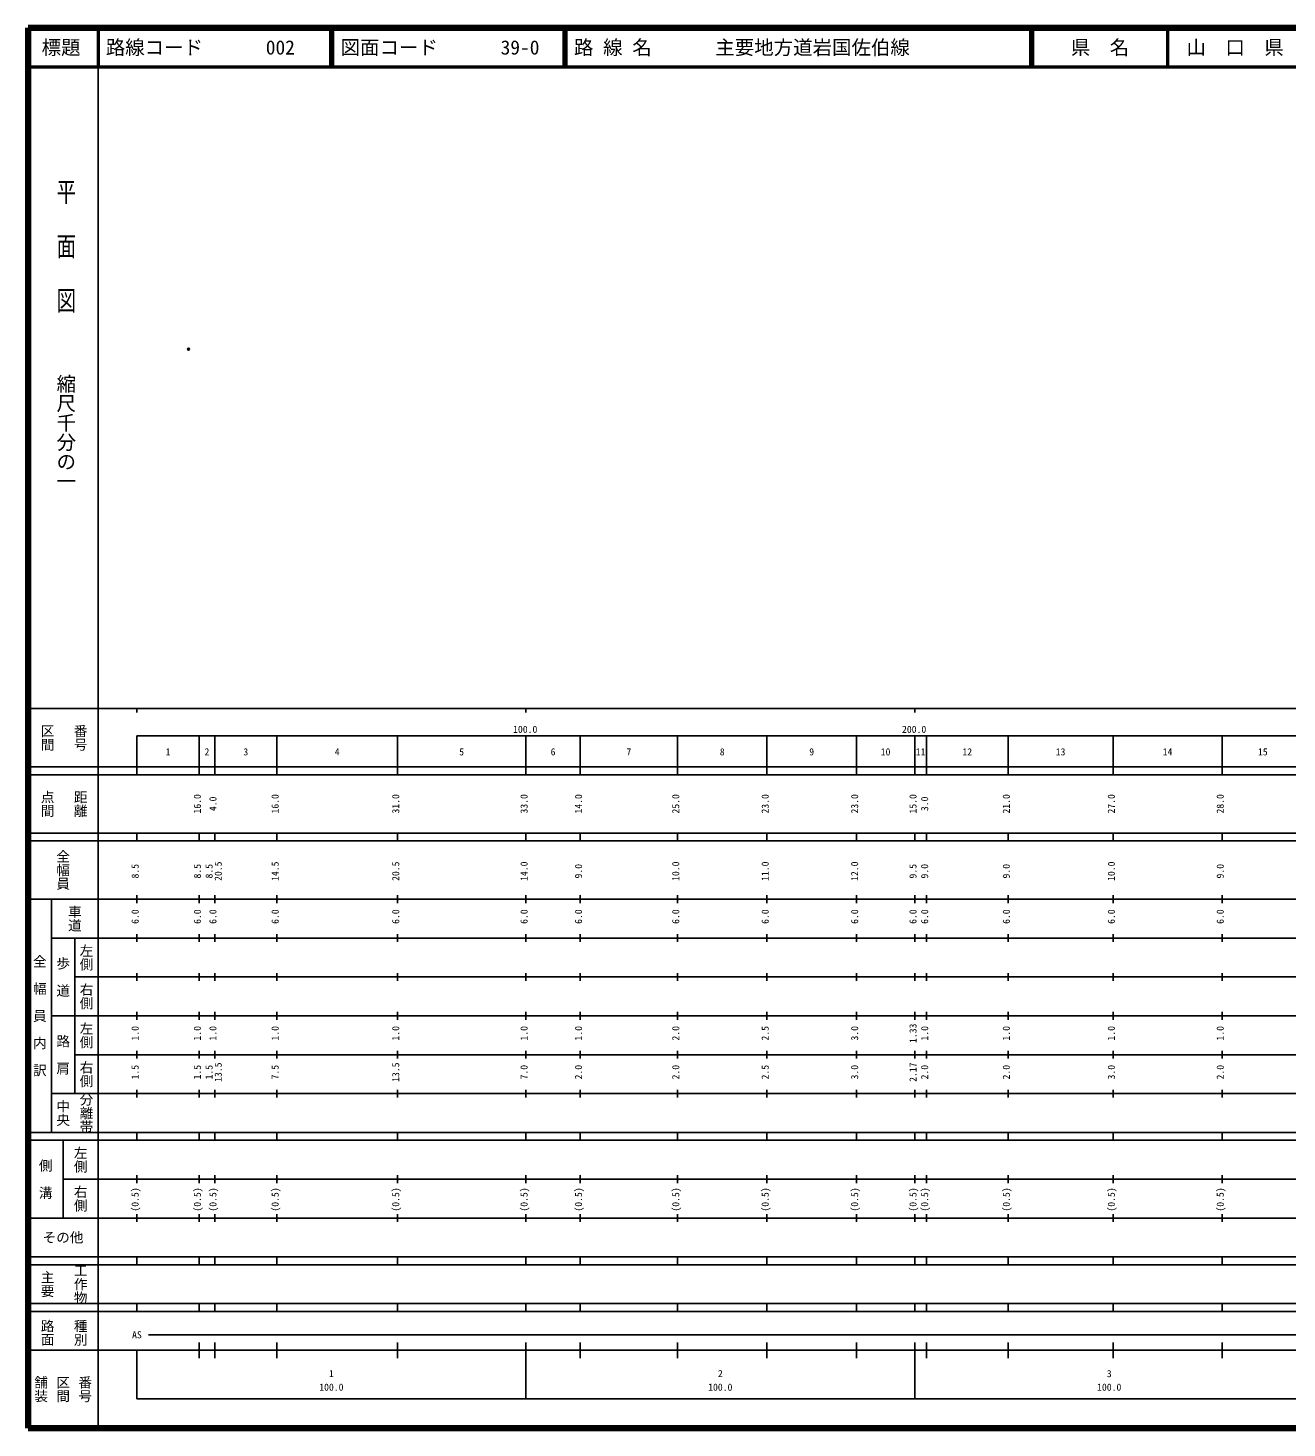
# Model space of a CAD drawing. Units: millimetres on the paper. Extents: x 40 to 680, y 20 to 380.
# Drawn here: x 40 to 363.7, y 20 to 380 of the extents above; entities that cross this region are included whole.
import ezdxf
from ezdxf.enums import TextEntityAlignment as Align

# ---------------------------------------------------------------- set-up
doc = ezdxf.new("R2010")
doc.units = ezdxf.units.MM
doc.header["$PDMODE"] = 32
doc.header["$PDSIZE"] = 0.5
doc.layers.add('M-OTRS', color=6, linetype='Continuous')
doc.layers.add('M-TTL-TXT', color=7, linetype='Continuous')
for name, color, linetype, lineweight in [('M-TTL', 2, 'Continuous', 140), ('M-TTL-BAND', 7, 'Continuous', 25), ('M-TTL-LINE', 7, 'Continuous', 50)]:
    doc.layers.add(name, color=color, linetype=linetype, lineweight=lineweight)
doc.styles.add('@ＭＳ ゴシック', font='')
doc.styles.add('ＭＳ ゴシック', font='')
doc.styles.get('@ＭＳ ゴシック').set_extended_font_data('@MS Gothic')
doc.styles.get('ＭＳ ゴシック').set_extended_font_data('MS Gothic')

msp = doc.modelspace()

# ---------------------------------------------------------------- linework, layer by layer
at = {"layer": 'M-OTRS'}
msp.add_point((81.302, 297.396), dxfattribs=at)
at = {"layer": 'M-TTL'}
for p, q in [((40, 380), (40, 20)), ((680, 380), (40, 380)), ((40, 20), (680, 20))]:
    msp.add_line(p, q, dxfattribs=at)
at = {"layer": 'M-TTL-BAND'}
for p, q in [((58, 370), (58, 20)), ((40, 205), (579, 205)), ((68, 205), (68, 204)), ((168, 205), (168, 204)), ((268, 205), (268, 204)), ((68, 198), (579, 198)), ((68, 198), (68, 188)), ((84, 188), (84, 198)), ((88, 188), (88, 198)), ((104, 188), (104, 198)), ((135, 188), (135, 198)), ((168, 188), (168, 198)), ((182, 188), (182, 198)), ((207, 188), (207, 198)), ((230, 188), (230, 198)), ((253, 188), (253, 198)), ((268, 188), (268, 198)), ((271, 188), (271, 198)), ((292, 188), (292, 198)), ((319, 188), (319, 198)), ((347, 188), (347, 198)), ((40, 190), (579, 190)), ((40, 188), (579, 188)), ((40, 173), (579, 173)), ((68, 171), (68, 173)), ((84, 171), (84, 173)), ((88, 171), (88, 173)), ((104, 171), (104, 173)), ((135, 171), (135, 173)), ((168, 171), (168, 173)), ((182, 171), (182, 173)), ((207, 171), (207, 173)), ((230, 171), (230, 173)), ((253, 171), (253, 173)), ((268, 171), (268, 173)), ((271, 171), (271, 173)), ((292, 171), (292, 173)), ((319, 171), (319, 173)), ((347, 171), (347, 173)), ((40, 171), (579, 171)), ((40, 156), (579, 156)), ((46, 96), (46, 156)), ((68, 155), (68, 157)), ((84, 155), (84, 157)), ((88, 155), (88, 157)), ((104, 155), (104, 157)), ((135, 155), (135, 157)), ((168, 155), (168, 157)), ((182, 155), (182, 157)), ((207, 155), (207, 157)), ((230, 155), (230, 157)), ((253, 155), (253, 157)), ((268, 155), (268, 157)), ((271, 155), (271, 157)), ((292, 155), (292, 157)), ((319, 155), (319, 157)), ((347, 155), (347, 157)), ((46, 146), (579, 146)), ((52, 146), (52, 106)), ((68, 145), (68, 147)), ((84, 145), (84, 147)), ((88, 145), (88, 147)), ((104, 145), (104, 147)), ((135, 145), (135, 147)), ((168, 145), (168, 147)), ((182, 145), (182, 147)), ((207, 145), (207, 147)), ((230, 145), (230, 147)), ((253, 145), (253, 147)), ((268, 145), (268, 147)), ((271, 145), (271, 147)), ((292, 145), (292, 147)), ((319, 145), (319, 147)), ((347, 145), (347, 147)), ((68, 135), (68, 137)), ((84, 135), (84, 137)), ((88, 135), (88, 137)), ((104, 135), (104, 137)), ((135, 135), (135, 137)), ((168, 135), (168, 137)), ((182, 135), (182, 137)), ((207, 135), (207, 137)), ((230, 135), (230, 137)), ((253, 135), (253, 137)), ((268, 135), (268, 137)), ((271, 135), (271, 137)), ((292, 135), (292, 137)), ((319, 135), (319, 137)), ((347, 135), (347, 137)), ((52, 136), (579, 136)), ((46, 126), (579, 126)), ((68, 125), (68, 127)), ((84, 125), (84, 127)), ((88, 125), (88, 127)), ((104, 125), (104, 127)), ((135, 125), (135, 127)), ((168, 125), (168, 127)), ((182, 125), (182, 127)), ((207, 125), (207, 127)), ((230, 125), (230, 127)), ((253, 125), (253, 127)), ((268, 125), (268, 127)), ((271, 125), (271, 127)), ((292, 125), (292, 127)), ((319, 125), (319, 127)), ((347, 125), (347, 127)), ((52, 116), (579, 116)), ((68, 115), (68, 117)), ((84, 115), (84, 117)), ((88, 115), (88, 117)), ((104, 115), (104, 117)), ((135, 115), (135, 117)), ((168, 115), (168, 117)), ((182, 115), (182, 117)), ((207, 115), (207, 117)), ((230, 115), (230, 117)), ((253, 115), (253, 117)), ((268, 115), (268, 117)), ((271, 115), (271, 117)), ((292, 115), (292, 117)), ((319, 115), (319, 117)), ((347, 115), (347, 117)), ((46, 106), (579, 106)), ((68, 105), (68, 107)), ((84, 105), (84, 107)), ((88, 105), (88, 107)), ((104, 105), (104, 107)), ((135, 105), (135, 107)), ((168, 105), (168, 107)), ((182, 105), (182, 107)), ((207, 105), (207, 107)), ((230, 105), (230, 107)), ((253, 105), (253, 107)), ((268, 105), (268, 107)), ((271, 105), (271, 107)), ((292, 105), (292, 107)), ((319, 105), (319, 107)), ((347, 105), (347, 107)), ((40, 96), (579, 96)), ((40, 94), (579, 94)), ((49, 94), (49, 74)), ((68, 94), (68, 96)), ((84, 94), (84, 96)), ((88, 94), (88, 96)), ((104, 94), (104, 96)), ((135, 94), (135, 96)), ((168, 94), (168, 96)), ((182, 94), (182, 96)), ((207, 94), (207, 96)), ((230, 94), (230, 96)), ((253, 94), (253, 96)), ((268, 94), (268, 96)), ((271, 94), (271, 96)), ((292, 94), (292, 96)), ((319, 94), (319, 96)), ((347, 94), (347, 96)), ((49, 84), (579, 84)), ((68, 83), (68, 85)), ((84, 83), (84, 85)), ((88, 83), (88, 85)), ((104, 83), (104, 85)), ((135, 83), (135, 85)), ((168, 83), (168, 85)), ((182, 83), (182, 85)), ((207, 83), (207, 85)), ((230, 83), (230, 85)), ((253, 83), (253, 85)), ((268, 83), (268, 85)), ((271, 83), (271, 85)), ((292, 83), (292, 85)), ((319, 83), (319, 85)), ((347, 83), (347, 85)), ((40, 74), (579, 74)), ((68, 73), (68, 75)), ((84, 73), (84, 75)), ((88, 73), (88, 75)), ((104, 73), (104, 75)), ((135, 73), (135, 75)), ((168, 73), (168, 75)), ((182, 73), (182, 75)), ((207, 73), (207, 75)), ((230, 73), (230, 75)), ((253, 73), (253, 75)), ((268, 73), (268, 75)), ((271, 73), (271, 75)), ((292, 73), (292, 75)), ((319, 73), (319, 75)), ((347, 73), (347, 75)), ((40, 64), (579, 64)), ((40, 62), (579, 62)), ((68, 62), (68, 64)), ((84, 62), (84, 64)), ((88, 62), (88, 64)), ((104, 62), (104, 64)), ((135, 62), (135, 64)), ((168, 62), (168, 64)), ((182, 62), (182, 64)), ((207, 62), (207, 64)), ((230, 62), (230, 64)), ((253, 62), (253, 64)), ((268, 62), (268, 64)), ((271, 62), (271, 64)), ((292, 62), (292, 64)), ((319, 62), (319, 64)), ((347, 62), (347, 64)), ((40, 52), (579, 52)), ((68, 50), (68, 52)), ((84, 50), (84, 52)), ((88, 50), (88, 52)), ((104, 50), (104, 52)), ((135, 50), (135, 52)), ((168, 50), (168, 52)), ((182, 50), (182, 52)), ((207, 50), (207, 52)), ((230, 50), (230, 52)), ((253, 50), (253, 52)), ((268, 50), (268, 52)), ((271, 50), (271, 52)), ((292, 50), (292, 52)), ((319, 50), (319, 52)), ((347, 50), (347, 52)), ((40, 50), (579, 50)), ((71, 44), (550.6, 44)), ((40, 40), (579, 40)), ((68, 40), (68, 27.5)), ((84, 38), (84, 42)), ((88, 38), (88, 42)), ((104, 38), (104, 42)), ((135, 38), (135, 42)), ((168, 27.5), (168, 42)), ((182, 38), (182, 42)), ((207, 38), (207, 42)), ((230, 38), (230, 42)), ((253, 38), (253, 42)), ((268, 27.5), (268, 42)), ((271, 38), (271, 42)), ((292, 38), (292, 42)), ((319, 38), (319, 42)), ((347, 38), (347, 42)), ((68, 27.5), (579, 27.5))]:
    msp.add_line(p, q, dxfattribs=at)
at = {"layer": 'M-TTL-LINE'}
for p, q in [((58, 380), (58, 370)), ((117.75, 380), (117.75, 370)), ((118.25, 380), (118.25, 370)), ((177.75, 380), (177.75, 370)), ((178.25, 380), (178.25, 370)), ((297.75, 380), (297.75, 370)), ((298.25, 380), (298.25, 370)), ((333, 380), (333, 370)), ((40, 370), (680, 370))]:
    msp.add_line(p, q, dxfattribs=at)

# ---------------------------------------------------------------- texts
at = {"layer": 'M-TTL-BAND', "style": '@ＭＳ ゴシック', "width": 1.4}
msp.add_text('平  面  図', height=3.666, rotation=270, dxfattribs=at).set_placement((49.777, 306.475), align=Align.MIDDLE_RIGHT)
at = {"layer": 'M-TTL-BAND', "style": '@ＭＳ ゴシック'}
msp.add_text('縮尺千分の一', height=3.666, rotation=270, dxfattribs=at).set_placement((49.777, 261.03), align=Align.MIDDLE_RIGHT)
for s, p in [('区間', (45, 197.5)), ('番号', (53.5, 197.5)), ('点間', (45, 180.5)), ('距離', (53.5, 180.5)), ('全幅員', (49, 163.5)), ('車道', (52, 151)), ('左側', (55, 141)), ('全\u3000幅\u3000員\u3000内\u3000訳', (43, 126)), ('歩\u3000道', (49, 136)), ('右側', (55, 131)), ('左側', (55, 121)), ('路\u3000肩', (49, 116)), ('右側', (55, 111)), ('分離帯', (55, 101)), ('中央', (49, 101)), ('左側', (53.5, 89)), ('側\u3000溝', (44.5, 84)), ('右側', (53.5, 79)), ('工作物', (53.5, 57)), ('主要', (45, 57)), ('路面', (45, 44.5)), ('種別', (53.5, 44.5)), ('舗装', (43.333, 30)), ('区間', (49, 30)), ('番号', (54.667, 30))]:
    msp.add_text(s, height=2.566, rotation=270, dxfattribs=at).set_placement(p, align=Align.MIDDLE_CENTER)
at = {"layer": 'M-TTL-BAND', "style": 'ＭＳ ゴシック'}
for s, p in [('100.0', (167.844, 198.195)), ('200.0', (267.844, 198.195)), ('1', (76, 192.405)), ('2', (86, 192.405)), ('3', (96, 192.405)), ('4', (119.5, 192.405)), ('5', (151.5, 192.405)), ('6', (175, 192.405)), ('7', (194.5, 192.405)), ('8', (218.5, 192.405)), ('9', (241.5, 192.405)), ('10', (260.5, 192.405)), ('11', (269.5, 192.405)), ('12', (281.5, 192.405)), ('13', (305.5, 192.405)), ('14', (333, 192.405)), ('15', (357.5, 192.405)), ('AS', (68, 42.5)), ('1', (118, 32.523)), ('2', (218, 32.523)), ('3', (318, 32.523)), ('100.0', (118, 29.033)), ('100.0', (218, 29.033)), ('100.0', (318, 29.033))]:
    msp.add_text(s, height=1.833, dxfattribs=at).set_placement(p, align=Align.BOTTOM_CENTER)
for s, p in [('16.0', (85, 180.5)), ('4.0', (89, 180.5)), ('16.0', (105, 180.5)), ('31.0', (136, 180.5)), ('33.0', (169, 180.5)), ('14.0', (183, 180.5)), ('25.0', (208, 180.5)), ('23.0', (231, 180.5)), ('23.0', (254, 180.5)), ('15.0', (269, 180.5)), ('3.0', (272, 180.5)), ('21.0', (293, 180.5)), ('27.0', (320, 180.5)), ('28.0', (348, 180.5)), ('8.5', (69, 163.174)), ('8.5', (85, 163.174)), ('8.5', (88, 163.174)), ('20.5', (90.37, 163.174)), ('14.5', (105, 163.174)), ('20.5', (136, 163.174)), ('14.0', (169, 163.174)), ('9.0', (183, 163.174)), ('10.0', (208, 163.174)), ('11.0', (231, 163.174)), ('12.0', (254, 163.174)), ('9.5', (269, 163.174)), ('9.0', (272, 163.174)), ('9.0', (293, 163.174)), ('10.0', (320, 163.174)), ('9.0', (348, 163.174)), ('6.0', (69, 151.5)), ('6.0', (85, 151.5)), ('6.0', (89, 151.5)), ('6.0', (105, 151.5)), ('6.0', (136, 151.5)), ('6.0', (169, 151.5)), ('6.0', (183, 151.5)), ('6.0', (208, 151.5)), ('6.0', (231, 151.5)), ('6.0', (254, 151.5)), ('6.0', (269, 151.5)), ('6.0', (272, 151.5)), ('6.0', (293, 151.5)), ('6.0', (320, 151.5)), ('6.0', (348, 151.5)), ('1.0', (69, 121.5)), ('1.0', (85, 121.5)), ('1.0', (89, 121.5)), ('1.0', (105, 121.5)), ('1.0', (136, 121.5)), ('1.0', (169, 121.5)), ('1.0', (183, 121.5)), ('2.0', (208, 121.5)), ('2.5', (231, 121.5)), ('3.0', (254, 121.5)), ('1.33', (269, 121.5)), ('1.0', (272, 121.5)), ('1.0', (293, 121.5)), ('1.0', (320, 121.5)), ('1.0', (348, 121.5)), ('1.5', (69, 111.5)), ('1.5', (85, 111.5)), ('1.5', (88, 111.5)), ('13.5', (90.37, 111.5)), ('7.5', (105, 111.5)), ('13.5', (136, 111.5)), ('7.0', (169, 111.5)), ('2.0', (183, 111.5)), ('2.0', (208, 111.5)), ('2.5', (231, 111.5)), ('3.0', (254, 111.5)), ('2.17', (269, 111.5)), ('2.0', (272, 111.5)), ('2.0', (293, 111.5)), ('3.0', (320, 111.5)), ('2.0', (348, 111.5)), ('(0.5)', (69, 78.764)), ('(0.5)', (85, 78.764)), ('(0.5)', (89, 78.764)), ('(0.5)', (105, 78.764)), ('(0.5)', (136, 78.764)), ('(0.5)', (169, 78.764)), ('(0.5)', (183, 78.764)), ('(0.5)', (208, 78.764)), ('(0.5)', (231, 78.764)), ('(0.5)', (254, 78.764)), ('(0.5)', (269, 78.764)), ('(0.5)', (272, 78.764)), ('(0.5)', (293, 78.764)), ('(0.5)', (320, 78.764)), ('(0.5)', (348, 78.764))]:
    msp.add_text(s, height=1.833, rotation=90, dxfattribs=at).set_placement(p, align=Align.BOTTOM_CENTER)
msp.add_text('その他', height=2.566, dxfattribs=at).set_placement((49, 69), align=Align.MIDDLE_CENTER)
at = {"layer": 'M-TTL-TXT', "style": 'ＭＳ ゴシック'}
for s, p in [('標題', (48.5, 375)), ('県\u3000名', (315.625, 375)), ('山\u3000口\u3000県', (350.375, 375))]:
    msp.add_text(s, height=3.666, dxfattribs=at).set_placement(p, align=Align.MIDDLE_CENTER)
for s, p in [('路線コード', (60, 375)), ('002', (101.142, 375)), ('図面コード', (120.38, 375)), ('39-0', (161.521, 375)), ('路 線 名', (180.38, 375)), ('主要地方道岩国佐伯線', (216.734, 375))]:
    msp.add_text(s, height=3.666, dxfattribs=at).set_placement(p, align=Align.MIDDLE_LEFT)

doc.saveas('drawing.dxf')
